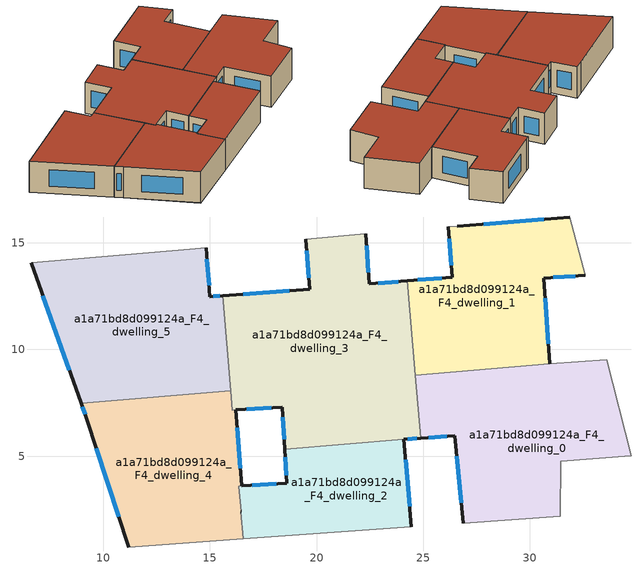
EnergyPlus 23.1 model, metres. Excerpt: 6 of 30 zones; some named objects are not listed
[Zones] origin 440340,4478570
a1a71bd8d099124a_F4_dwelling_0
 floor to a1a71bd8d099124a_F3_dwelling_0 (EU_floor_Construction): 33.59,9.51 34.74,5.03 31.45,4.76 31.41,2.18 26.87,1.86 26.48,5.96 24.87,5.84 24.63,8.79 30.93,9.32 z12
 wall outside (EU_wall_Construction): 24.87,5.84 26.48,5.96 26.87,1.86 z12:15
 wall adiabatic (EU_wall_Construction): 26.87,1.86 31.41,2.18 31.45,4.76 34.74,5.03 33.59,9.51 30.93,9.32 z12:15
 wall to a1a71bd8d099124a_F4_dwelling_1 (EU_wall_Construction): 30.93,9.32 24.62,8.79 z12:15
 wall to a1a71bd8d099124a_F4_dwelling_3 (EU_wall_Construction): 24.62,8.79 24.87,5.85 24.87,5.84 z12:15
 window (EU_Window_Construction): 26.57,5 26.78,2.82 / 25.25,5.87 26.11,5.93 z12.7:14.3
 roof outside (EU_roof_Construction): 34.74,5.03 33.59,9.51 30.93,9.32 24.63,8.79 24.87,5.84 26.48,5.96 26.87,1.86 31.41,2.18 31.45,4.76 z15
a1a71bd8d099124a_F4_dwelling_1
 floor to a1a71bd8d099124a_F3_dwelling_1 (EU_floor_Construction): 31.88,16.21 32.58,13.47 30.64,13.34 30.93,9.32 24.63,8.79 24.26,13.22 26.35,13.39 26.18,15.74 26.59,15.77 z12
 wall outside (EU_wall_Construction): 30.93,9.32 30.64,13.34 32.58,13.47 / 26.18,15.74 26.35,13.39 24.26,13.22 / 31.88,16.21 26.59,15.77 z12:15
 wall adiabatic (EU_wall_Construction): 32.58,13.47 31.88,16.21 / 26.59,15.77 26.18,15.74 z12:15
 wall to a1a71bd8d099124a_F4_dwelling_3 (EU_wall_Construction): 24.26,13.22 24.62,8.79 z12:15
 window (EU_Window_Construction): 31.09,13.37 32.13,13.44 / 30.86,10.26 30.71,12.4 / 25.86,13.35 24.75,13.26 / 26.22,15.19 26.31,13.94 / 30.64,16.1 27.83,15.87 z12.7:14.3
 roof outside (EU_roof_Construction): 30.93,9.32 30.64,13.34 32.58,13.47 31.88,16.21 26.59,15.77 26.18,15.74 26.35,13.39 24.26,13.22 24.63,8.79 z15
a1a71bd8d099124a_F4_dwelling_2
 floor to a1a71bd8d099124a_F3_dwelling_2 (EU_floor_Construction): 24.09,5.79 24.44,1.68 16.56,1.12 16.46,2.4 16.36,3.59 18.6,3.73 18.51,5.32 z12; 18.6,3.74 18.6,3.73 16.36,3.59 z12
 wall outside (EU_wall_Construction): 18.51,5.32 18.6,3.74 / 24.44,1.68 24.09,5.79 z12:15; 16.46,2.4,15 16.46,2.4,12 16.46,2.39,12
 wall adiabatic (EU_wall_Construction): 16.56,1.12 24.44,1.68 z12:15
 wall to a1a71bd8d099124a_F4_dwelling_3 (EU_wall_Construction): 24.09,5.79 18.51,5.32 z12:15
 wall to a1a71bd8d099124a_F4_dwelling_4 (EU_wall_Construction): 16.46,2.39 16.56,1.12 / 18.6,3.74 16.36,3.59 16.46,2.4 z12:15
 window (EU_Window_Construction): 18.53,4.95 18.58,4.11 / 24.36,2.64 24.17,4.83 z12.7:14.3
 roof outside (EU_roof_Construction): 18.6,3.73 18.6,3.74 16.36,3.59 z15; 24.44,1.68 24.09,5.79 18.51,5.32 18.6,3.74 16.36,3.59 16.46,2.4 16.56,1.12 z15
a1a71bd8d099124a_F4_dwelling_3
 floor to a1a71bd8d099124a_F3_dwelling_3 (EU_floor_Construction): 24.26,13.22 24.87,5.85 24.87,5.84 24.09,5.79 18.51,5.32 18.4,7.29 16.06,7.15 15.61,12.52 19.68,12.82 19.49,15.16 22.3,15.42 22.47,13.07 z12
 wall outside (EU_wall_Construction): 19.49,15.16 19.68,12.82 15.61,12.52 / 24.26,13.22 22.47,13.07 22.3,15.42 / 24.09,5.79 24.87,5.84 / 16.21,7.16 18.4,7.29 18.51,5.32 z12:15
 wall adiabatic (EU_wall_Construction): 22.3,15.42 19.49,15.16 z12:15
 wall to a1a71bd8d099124a_F4_dwelling_4 (EU_wall_Construction): 16.06,7.15 16.21,7.16 / 15.98,8.07 16.06,7.16 z12:15; 16.06,7.16,15 16.06,7.16,12 16.06,7.15,12
 wall to a1a71bd8d099124a_F4_dwelling_5 (EU_wall_Construction): 15.61,12.52 15.98,8.07 z12:15
 window (EU_Window_Construction): 18.73,12.75 16.56,12.59 / 19.54,14.61 19.64,13.37 / 22.43,13.62 22.34,14.87 / 23.84,13.18 22.89,13.11 / 24.27,5.8 24.69,5.83 / 18.42,6.83 18.48,5.78 / 16.73,7.19 17.89,7.26 z12.7:14.3
 roof outside (EU_roof_Construction): 24.87,5.84 24.87,5.85 24.26,13.22 22.47,13.07 22.3,15.42 19.49,15.16 19.68,12.82 15.61,12.52 16.06,7.15 16.21,7.16 18.4,7.29 18.51,5.32 24.09,5.79 z15
a1a71bd8d099124a_F4_dwelling_4
 floor to a1a71bd8d099124a_F3_dwelling_4 (EU_floor_Construction): 18.6,3.74 18.6,3.73 16.36,3.59 z12; 16.21,7.16 16.49,3.61 18.6,3.74 16.36,3.59 16.46,2.39 16.56,1.12 11.2,0.74 9.21,6.8 8.97,7.49 15.98,8.07 16.06,7.16 z12
 wall outside (EU_wall_Construction): 8.97,7.49 9.21,6.8 11.21,0.74 / 16.49,3.61 16.21,7.16 / 16.49,3.61 18.6,3.74 z12:15; 18.6,3.73,15 18.6,3.73,12 18.6,3.74,12; 16.46,2.4,15 16.46,2.39,12 16.46,2.4,12
 wall adiabatic (EU_wall_Construction): 11.21,0.74 16.56,1.12 z12:15
 wall to a1a71bd8d099124a_F4_dwelling_5 (EU_wall_Construction): 15.98,8.07 8.97,7.49 z12:15
 window (EU_Window_Construction): 9.68,5.38 10.74,2.16 / 9.02,7.32 9.15,6.96 / 16.43,4.44 16.28,6.33 / 16.99,3.64 18.11,3.71 z12.7:14.3
 roof outside (EU_roof_Construction): 18.6,3.73 18.6,3.74 16.36,3.59 z15; 16.56,1.12 16.46,2.39 16.36,3.59 18.6,3.74 16.49,3.61 16.21,7.16 16.06,7.15 15.98,8.07 8.97,7.49 9.21,6.8 11.2,0.74 z15
a1a71bd8d099124a_F4_dwelling_5
 floor to a1a71bd8d099124a_F3_dwelling_5 (EU_floor_Construction): 14.82,14.77 15,12.48 15.61,12.52 15.98,8.07 8.97,7.49 6.63,14.07 14.05,14.69 z12
 wall outside (EU_wall_Construction): 6.63,14.07 8.97,7.49 / 15.61,12.52 15.01,12.48 14.82,14.77 z12:15
 wall adiabatic (EU_wall_Construction): 14.82,14.77 14.05,14.69 6.63,14.07 z12:15
 window (EU_Window_Construction): 7.18,12.52 8.42,9.03 / 14.96,13.01 14.86,14.23 / 15.47,12.51 15.15,12.49 z12.7:14.3
 roof outside (EU_roof_Construction): 15.98,8.07 15.61,12.52 15,12.48 14.82,14.77 14.05,14.69 6.63,14.07 8.97,7.49 z15
[Building]
EU S2 Campaign: North Axis=0; Terrain=City; Solar Distribution=FullExterior
[Site:Location]
Madrid: Latitude=40.5; Longitude=-3.5; Time Zone=1; Elevation=609
[SizingPeriod:WeatherFileDays]
AnnualSizingPeriod: Begin Month=1; Begin Day of Month=1; End Month=12; End Day of Month=31; Day of Week for Start Day=Monday; Use Weather File Daylight Saving Period=No; Use Weather File Rain and Snow Indicators=No
[MATERIAL]
EU_InternalMass_Material: Roughness=MediumRough; Thickness=0.1; Conductivity=1; Density=1800; Specific Heat=900; Thermal Absorptance=0.9; Solar Absorptance=0.7; Visible Absorptance=0.7
[MATERIAL:NOMASS] Roughness=MediumRough; Thermal Absorptance=0.9; Solar Absorptance=0.7; Visible Absorptance=0.7
Name | Thermal Resistance
EU_wall_NoMass | 0.419739
EU_roof_NoMass | 0.352165
EU_floor_NoMass | 0.608284
[WINDOWMATERIAL:SIMPLEGLAZINGSYSTEM]
EU_Window_SimpleGlazing: UFactor=4.8352; Solar Heat Gain Coefficient=0.85; Visible Transmittance=0.85
[CONSTRUCTION]
EU_wall_Construction: EU_wall_NoMass
EU_roof_Construction: EU_roof_NoMass
EU_floor_Construction: EU_floor_NoMass
EU_InternalMass_Construction: EU_InternalMass_Material
EU_Window_Construction: EU_Window_SimpleGlazing
[ZONE] Type=1; Multiplier=1; Ceiling Height=autocalculate; Floor Area=autocalculate; Part of Total Floor Area=Yes
Name | Volume
a1a71bd8d099124a_F4_dwelling_0 | 156.876
a1a71bd8d099124a_F4_dwelling_1 | 128.738
a1a71bd8d099124a_F4_dwelling_2 | 85.8464
a1a71bd8d099124a_F4_dwelling_3 | 198.237
a1a71bd8d099124a_F4_dwelling_4 | 130.588
a1a71bd8d099124a_F4_dwelling_5 | 156.625
[INTERNALMASS] Construction=EU_InternalMass_Construction
Name | Zone or ZoneList | Surface Area
a1a71bd8d099124a_F4_dwelling_0_EU_InternalMass | a1a71bd8d099124a_F4_dwelling_0 | 52.2928
a1a71bd8d099124a_F4_dwelling_1_EU_InternalMass | a1a71bd8d099124a_F4_dwelling_1 | 42.9137
a1a71bd8d099124a_F4_dwelling_2_EU_InternalMass | a1a71bd8d099124a_F4_dwelling_2 | 28.6013
a1a71bd8d099124a_F4_dwelling_3_EU_InternalMass | a1a71bd8d099124a_F4_dwelling_3 | 66.0802
a1a71bd8d099124a_F4_dwelling_4_EU_InternalMass | a1a71bd8d099124a_F4_dwelling_4 | 43.527
a1a71bd8d099124a_F4_dwelling_5_EU_InternalMass | a1a71bd8d099124a_F4_dwelling_5 | 52.2086
[OTHEREQUIPMENT] Fuel Type=Electricity; Design Level Calculation Method=Watts/Area; Power per Zone Floor Area=1; Fraction Latent=0; Fraction Radiant=0; Fraction Lost=0; Carbon Dioxide Generation Rate=0; EndUse Subcategory=EU_Step8_InternalGains
Name | Zone or ZoneList or Space or SpaceList | Schedule
EU_Step8_InternalGain_a1a71bd8d099124a_F4_dwelling_0_f000 | a1a71bd8d099124a_F4_dwelling_0 | EU_Step8_GainSchedule_a1a71bd8d099124a_F4_dwelling_0_f000
EU_Step8_InternalGain_a1a71bd8d099124a_F4_dwelling_1_f000 | a1a71bd8d099124a_F4_dwelling_1 | EU_Step8_GainSchedule_a1a71bd8d099124a_F4_dwelling_1_f000
EU_Step8_InternalGain_a1a71bd8d099124a_F4_dwelling_2_f000 | a1a71bd8d099124a_F4_dwelling_2 | EU_Step8_GainSchedule_a1a71bd8d099124a_F4_dwelling_2_f000
EU_Step8_InternalGain_a1a71bd8d099124a_F4_dwelling_3_f000 | a1a71bd8d099124a_F4_dwelling_3 | EU_Step8_GainSchedule_a1a71bd8d099124a_F4_dwelling_3_f000
EU_Step8_InternalGain_a1a71bd8d099124a_F4_dwelling_4_f000 | a1a71bd8d099124a_F4_dwelling_4 | EU_Step8_GainSchedule_a1a71bd8d099124a_F4_dwelling_4_f000
EU_Step8_InternalGain_a1a71bd8d099124a_F4_dwelling_5_f000 | a1a71bd8d099124a_F4_dwelling_5 | EU_Step8_GainSchedule_a1a71bd8d099124a_F4_dwelling_5_f000
[ZONEVENTILATION:DESIGNFLOWRATE] Schedule=EU_AlwaysOn; Design Flow Rate Calculation Method=AirChanges/Hour; Air Changes per Hour=0.703302; Ventilation Type=Natural; Fan Pressure Rise=0; Fan Total Efficiency=1; Constant Term Coefficient=1; Temperature Term Coefficient=0; Velocity Term Coefficient=0; Velocity Squared Term Coefficient=0; Minimum Indoor Temperature=-100; Maximum Indoor Temperature=100; Delta Temperature=-100; Minimum Outdoor Temperature=-100; Maximum Outdoor Temperature=100; Maximum Wind Speed=40
Name | Zone or ZoneList or Space or SpaceList
EU_ConstantAir_a1a71bd8d099124a_F4_dwelling_0 | a1a71bd8d099124a_F4_dwelling_0
EU_ConstantAir_a1a71bd8d099124a_F4_dwelling_1 | a1a71bd8d099124a_F4_dwelling_1
EU_ConstantAir_a1a71bd8d099124a_F4_dwelling_2 | a1a71bd8d099124a_F4_dwelling_2
EU_ConstantAir_a1a71bd8d099124a_F4_dwelling_3 | a1a71bd8d099124a_F4_dwelling_3
EU_ConstantAir_a1a71bd8d099124a_F4_dwelling_4 | a1a71bd8d099124a_F4_dwelling_4
EU_ConstantAir_a1a71bd8d099124a_F4_dwelling_5 | a1a71bd8d099124a_F4_dwelling_5
[HVACTEMPLATE:ZONE:IDEALLOADSAIRSYSTEM] System Availability Schedule=EU_AlwaysOn; Maximum Heating Supply Air Temperature=50; Minimum Cooling Supply Air Temperature=13; Maximum Heating Supply Air Humidity Ratio=0.0156; Minimum Cooling Supply Air Humidity Ratio=0.0077; Heating Limit=NoLimit; Cooling Limit=NoLimit; Heating Availability Schedule=EU_AlwaysOn; Cooling Availability Schedule=EU_CoolingOff; Dehumidification Control Type=ConstantSensibleHeatRatio; Cooling Sensible Heat Ratio=0.7; Dehumidification Setpoint=60; Humidification Control Type=None; Humidification Setpoint=30; Outdoor Air Method=None; Outdoor Air Flow Rate per Person=0.00944; Outdoor Air Flow Rate per Zone Floor Area=0; Outdoor Air Flow Rate per Zone=0; Demand Controlled Ventilation Type=None; Outdoor Air Economizer Type=NoEconomizer; Heat Recovery Type=None; Sensible Heat Recovery Effectiveness=0.7; Latent Heat Recovery Effectiveness=0.65
Name | Template Thermostat
a1a71bd8d099124a_F4_dwelling_0 | EU_HeatOnly_a1a71bd8d099124a_F4_dwelling_0
a1a71bd8d099124a_F4_dwelling_1 | EU_HeatOnly_a1a71bd8d099124a_F4_dwelling_1
a1a71bd8d099124a_F4_dwelling_2 | EU_HeatOnly_a1a71bd8d099124a_F4_dwelling_2
a1a71bd8d099124a_F4_dwelling_3 | EU_HeatOnly_a1a71bd8d099124a_F4_dwelling_3
a1a71bd8d099124a_F4_dwelling_4 | EU_HeatOnly_a1a71bd8d099124a_F4_dwelling_4
a1a71bd8d099124a_F4_dwelling_5 | EU_HeatOnly_a1a71bd8d099124a_F4_dwelling_5
[SIZING:ZONE] Zone Cooling Design Supply Air Temperature Input Method=SupplyAirTemperature; Zone Cooling Design Supply Air Temperature=13; Zone Heating Design Supply Air Temperature Input Method=SupplyAirTemperature; Zone Heating Design Supply Air Temperature=50; Zone Cooling Design Supply Air Humidity Ratio=0.008; Zone Heating Design Supply Air Humidity Ratio=0.008; Cooling Design Air Flow Method=DesignDay; Cooling Design Air Flow Rate=0; Cooling Minimum Air Flow per Zone Floor Area=0.000762; Cooling Minimum Air Flow=0; Cooling Minimum Air Flow Fraction=0.2; Heating Design Air Flow Method=DesignDay; Heating Design Air Flow Rate=0; Heating Maximum Air Flow per Zone Floor Area=0.002032; Heating Maximum Air Flow=0.141576; Heating Maximum Air Flow Fraction=0.3; Account for Dedicated Outdoor Air System=No; Dedicated Outdoor Air System Control Strategy=NeutralSupplyAir; Dedicated Outdoor Air Low Setpoint Temperature for Design=autosize; Dedicated Outdoor Air High Setpoint Temperature for Design=autosize; Zone Load Sizing Method=Sensible Load Only No Latent Load; Zone Latent Cooling Design Supply Air Humidity Ratio Input Method=HumidityRatioDifference; Zone Cooling Design Supply Air Humidity Ratio Difference=0.005; Zone Latent Heating Design Supply Air Humidity Ratio Input Method=HumidityRatioDifference; Zone Humidification Design Supply Air Humidity Ratio Difference=0.005
a1a71bd8d099124a_F4_dwelling_0; a1a71bd8d099124a_F4_dwelling_1; a1a71bd8d099124a_F4_dwelling_2; a1a71bd8d099124a_F4_dwelling_3; a1a71bd8d099124a_F4_dwelling_4; a1a71bd8d099124a_F4_dwelling_5
[SCHEDULE:CONSTANT]
Name | Hourly Value
EU_AlwaysOn | 1
EU_CoolingOff | 0
[SCHEDULE:FILE] Column Number=1; Rows to Skip at Top=0; Number of Hours of Data=8760; Column Separator=Comma; Interpolate to Timestep=No; Minutes per Item=60; Adjust Schedule for Daylight Savings=Yes
Name | File
EU_Step8_GainSchedule_a1a71bd8d099124a_F4_dwelling_0_f000 | ../../schedules/a1a71bd8d099124a/a1a71bd8d099124a_F4_dwelling_0_f000_gain.csv
EU_Step8_GainSchedule_a1a71bd8d099124a_F4_dwelling_1_f000 | ../../schedules/a1a71bd8d099124a/a1a71bd8d099124a_F4_dwelling_1_f000_gain.csv
EU_Step8_GainSchedule_a1a71bd8d099124a_F4_dwelling_2_f000 | ../../schedules/a1a71bd8d099124a/a1a71bd8d099124a_F4_dwelling_2_f000_gain.csv
EU_Step8_GainSchedule_a1a71bd8d099124a_F4_dwelling_3_f000 | ../../schedules/a1a71bd8d099124a/a1a71bd8d099124a_F4_dwelling_3_f000_gain.csv
EU_Step8_GainSchedule_a1a71bd8d099124a_F4_dwelling_4_f000 | ../../schedules/a1a71bd8d099124a/a1a71bd8d099124a_F4_dwelling_4_f000_gain.csv
EU_Step8_GainSchedule_a1a71bd8d099124a_F4_dwelling_5_f000 | ../../schedules/a1a71bd8d099124a/a1a71bd8d099124a_F4_dwelling_5_f000_gain.csv
